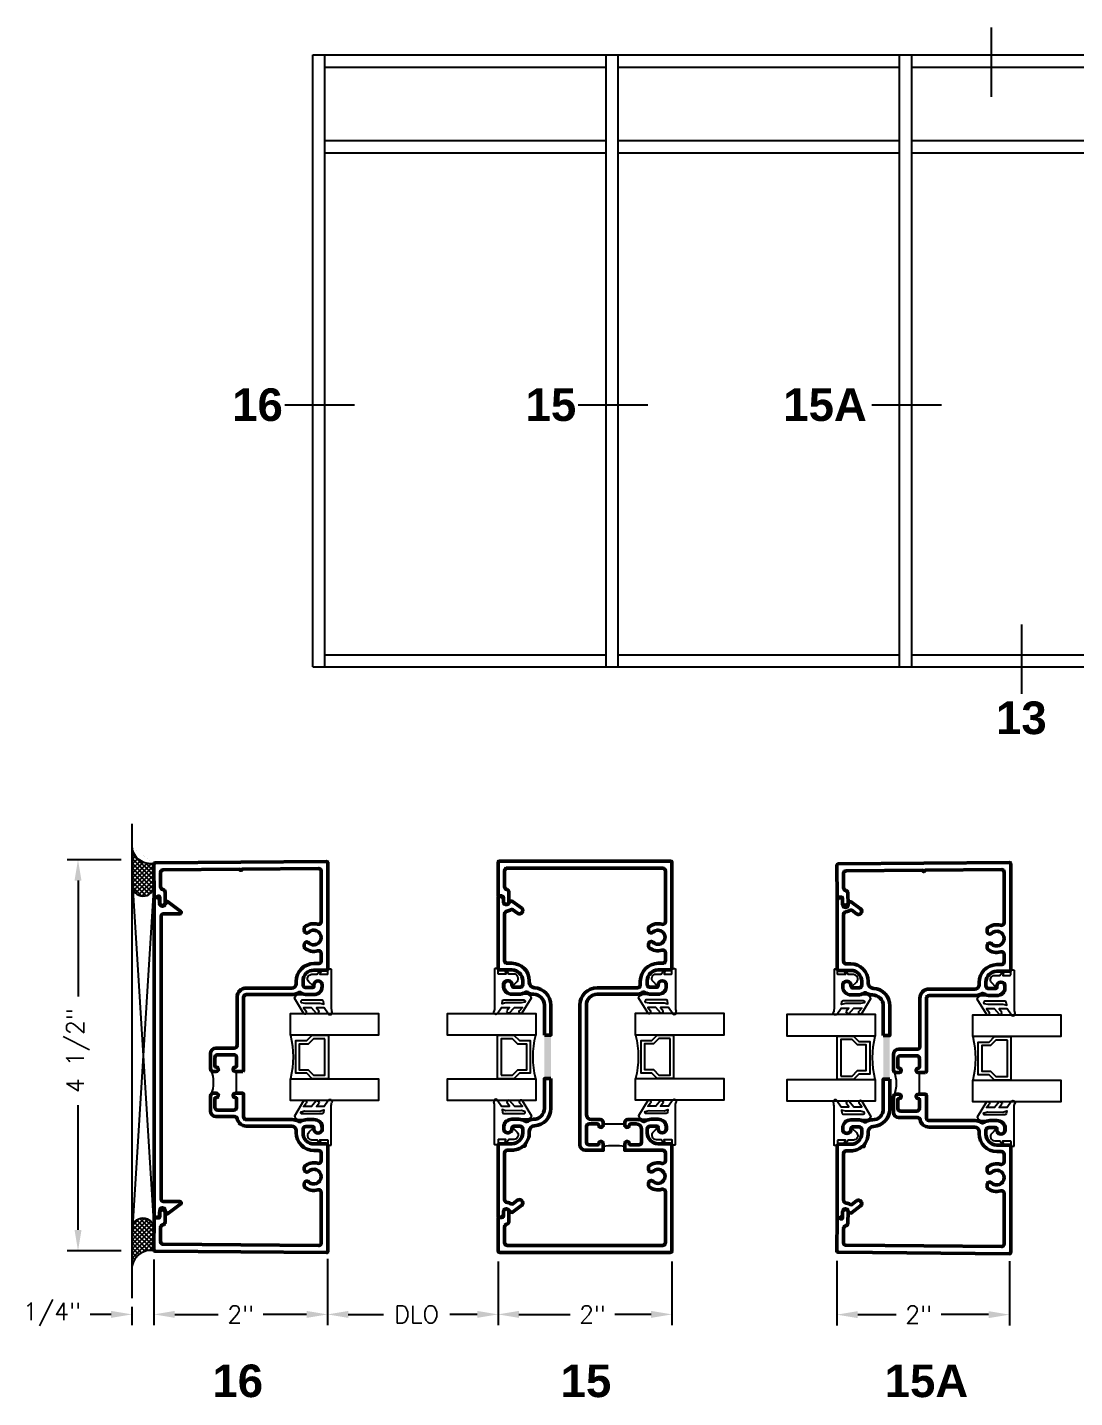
# Model space of a CAD drawing. Extents: x 0 to 152, y -15 to 75.
# Drawn here: x 19.953 to 22.965, y 7.163 to 11.104 of the extents above; entities that cross this region are included whole.
import ezdxf
from ezdxf.enums import TextEntityAlignment as Align

# ---------------------------------------------------------------- set-up
doc = ezdxf.new("R2010")
doc.units = 0
doc.header["$MEASUREMENT"] = 0
doc.header["$PDMODE"] = 3
doc.layers.get('DEFPOINTS').update_dxf_attribs({"linetype": 'CONTINUOUS'})
for name, color, linetype in [('R-ANNO-DIMS', 3, 'CONTINUOUS'), ('R-ANNO-TEXT', 6, 'CONTINUOUS'), ('R-Det1', 4, 'CONTINUOUS'), ('R-Det2', 2, 'CONTINUOUS'), ('R-DET3', 5, 'CONTINUOUS'), ('R-OTLN', 1, 'CONTINUOUS'), ('R-PAT1', 5, 'CONTINUOUS')]:
    doc.layers.add(name, color=color, linetype=linetype)
doc.styles.get("Standard").update_dxf_attribs({"font": 'simplex'})
doc.styles.add('style1', font='arialbd.ttf')
doc.dimstyles.new('1-4size', dxfattribs={"dimtxt": 0.05, "dimasz": 0.06, "dimexe": 0.03125, "dimexo": 0.03125, "dimgap": 0.03125, "dimtad": 0, "dimdec": 5, "dimlfac": 4, "dimzin": 4, "dimdsep": 46, "dimlunit": 5, "dimtxsty": 'Standard', "dimcen": 0, "dimclrd": 256, "dimclre": 256, "dimclrt": 256, "dimadec": 0, "dimazin": 1, "dimtfac": 1, "dimtdec": 5, "dimtofl": 0, "dimtmove": 0, "dimatfit": 3, "dimfxl": 1, "dimfrac": 2, "dimtolj": 1, "dimtzin": 4, "dimarcsym": 0})

# ---------------------------------------------------------------- blocks, each defined once
blk = doc.blocks.new('*D91')
at = {"layer": 'DEFPOINTS', "color": 0}
for p in [(20.816, 7.5936), (21.3067, 7.5857), (21.3067, 7.4026)]:
    blk.add_point(p, dxfattribs=at)
at = {"layer": 'R-ANNO-DIMS', "lineweight": -2}
for p, q in [((20.816, 7.5623), (20.816, 7.3713)), ((21.3067, 7.5545), (21.3067, 7.3713)), ((20.876, 7.4026), (20.9768, 7.4026)), ((21.2467, 7.4026), (21.1679, 7.4026))]:
    blk.add_line(p, q, dxfattribs=at)
at = {"layer": 'R-ANNO-DIMS'}
for points in [[(20.876, 7.4126), (20.876, 7.3926), (20.816, 7.4026)], [(21.2467, 7.4126), (21.2467, 7.3926), (21.3067, 7.4026)]]:
    blk.add_solid(points, dxfattribs=at)
at = {"layer": 'R-ANNO-DIMS', "insert": (21.0724, 7.4026), "char_height": 0.05, "attachment_point": 5}
blk.add_mtext('\\A1;DLO', dxfattribs=at)
blk = doc.blocks.new('*D92')
at = {"layer": 'DEFPOINTS', "color": 0}
for p in [(22.2808, 7.5876), (22.777, 7.5869), (22.2808, 7.4019)]:
    blk.add_point(p, dxfattribs=at)
at = {"layer": 'R-ANNO-DIMS', "lineweight": -2}
for p, q in [((22.2808, 7.5564), (22.2808, 7.3706)), ((22.777, 7.5556), (22.777, 7.3706)), ((22.3408, 7.4019), (22.4513, 7.4019)), ((22.717, 7.4019), (22.5805, 7.4019))]:
    blk.add_line(p, q, dxfattribs=at)
at = {"layer": 'R-ANNO-DIMS'}
for points in [[(22.3408, 7.4119), (22.3408, 7.3919), (22.2808, 7.4019)], [(22.717, 7.4119), (22.717, 7.3919), (22.777, 7.4019)]]:
    blk.add_solid(points, dxfattribs=at)
at = {"layer": 'R-ANNO-DIMS', "insert": (22.5159, 7.4019), "char_height": 0.05, "attachment_point": 5}
blk.add_mtext('\\A1;2"', dxfattribs=at)
blk = doc.blocks.new('*D93')
at = {"layer": 'DEFPOINTS', "color": 0}
for p in [(21.3067, 7.5857), (21.8067, 7.5857), (21.8067, 7.4026)]:
    blk.add_point(p, dxfattribs=at)
at = {"layer": 'R-ANNO-DIMS', "lineweight": -2}
for p, q in [((21.3067, 7.5545), (21.3067, 7.3713)), ((21.8067, 7.5545), (21.8067, 7.3713)), ((21.3667, 7.4026), (21.5136, 7.4026)), ((21.7467, 7.4026), (21.6428, 7.4026))]:
    blk.add_line(p, q, dxfattribs=at)
at = {"layer": 'R-ANNO-DIMS'}
for points in [[(21.3667, 7.4126), (21.3667, 7.3926), (21.3067, 7.4026)], [(21.7467, 7.4126), (21.7467, 7.3926), (21.8067, 7.4026)]]:
    blk.add_solid(points, dxfattribs=at)
at = {"layer": 'R-ANNO-DIMS', "insert": (21.5782, 7.4026), "char_height": 0.05, "attachment_point": 5}
blk.add_mtext('\\A1;2"', dxfattribs=at)
blk = doc.blocks.new('*D108')
at = {"layer": 'DEFPOINTS', "color": 0}
for p in [(20.317, 7.592), (20.2537, 7.4559), (20.317, 7.4026)]:
    blk.add_point(p, dxfattribs=at)
at = {"layer": 'R-ANNO-DIMS', "lineweight": -2}
for p, q in [((20.317, 7.5607), (20.317, 7.3713)), ((20.2537, 7.4246), (20.2537, 7.3713)), ((20.1937, 7.4026), (20.1337, 7.4026)), ((20.377, 7.4026), (20.437, 7.4026))]:
    blk.add_line(p, q, dxfattribs=at)
at = {"layer": 'R-ANNO-DIMS'}
for points in [[(20.1937, 7.4126), (20.1937, 7.3926), (20.2537, 7.4026)], [(20.377, 7.4126), (20.377, 7.3926), (20.317, 7.4026)]]:
    blk.add_solid(points, dxfattribs=at)
at = {"layer": 'R-ANNO-DIMS', "insert": (20.0239, 7.4026), "char_height": 0.05, "attachment_point": 5}
blk.add_mtext('\\A1;1/4"', dxfattribs=at)
blk = doc.blocks.new('*D94')
at = {"layer": 'DEFPOINTS', "color": 0}
for p in [(20.0987, 8.7102), (20.2537, 8.7102), (20.2537, 7.5857)]:
    blk.add_point(p, dxfattribs=at)
at = {"layer": 'R-ANNO-DIMS', "lineweight": -2}
for p, q in [((20.2224, 8.7102), (20.0674, 8.7102)), ((20.0987, 8.6502), (20.0987, 8.3172)), ((20.0987, 7.6457), (20.0987, 8.0047)), ((20.2224, 7.5857), (20.0674, 7.5857))]:
    blk.add_line(p, q, dxfattribs=at)
at = {"layer": 'R-ANNO-DIMS'}
for points in [[(20.0887, 8.6502), (20.1087, 8.6502), (20.0987, 8.7102)], [(20.0887, 7.6457), (20.1087, 7.6457), (20.0987, 7.5857)]]:
    blk.add_solid(points, dxfattribs=at)
at = {"layer": 'R-ANNO-DIMS', "insert": (20.0987, 8.161), "char_height": 0.05, "attachment_point": 5, "rotation": 90}
blk.add_mtext('\\A1;4 1/2"', dxfattribs=at)
blk = doc.blocks.new('*D95')
at = {"layer": 'DEFPOINTS', "color": 0}
for p in [(20.317, 7.592), (20.816, 7.5931), (20.816, 7.4026)]:
    blk.add_point(p, dxfattribs=at)
at = {"layer": 'R-ANNO-DIMS', "lineweight": -2}
for p, q in [((20.317, 7.5607), (20.317, 7.3713)), ((20.816, 7.5618), (20.816, 7.3713)), ((20.377, 7.4026), (20.5019, 7.4026)), ((20.756, 7.4026), (20.6311, 7.4026))]:
    blk.add_line(p, q, dxfattribs=at)
at = {"layer": 'R-ANNO-DIMS'}
for points in [[(20.377, 7.4126), (20.377, 7.3926), (20.317, 7.4026)], [(20.756, 7.4126), (20.756, 7.3926), (20.816, 7.4026)]]:
    blk.add_solid(points, dxfattribs=at)
at = {"layer": 'R-ANNO-DIMS', "insert": (20.5665, 7.4026), "char_height": 0.05, "attachment_point": 5}
blk.add_mtext('\\A1;2"', dxfattribs=at)
blk = doc.blocks.new('Door elevation')
at = {"layer": 'R-ANNO-TEXT'}
blk.add_line((100.6503, 11.2434), (100.6503, 11.0437), dxfattribs=at)
at = {"layer": 'R-OTLN'}
for p, q in [((98.3401, 11.4192), (101.8557, 11.4192)), ((98.3401, 9.6592), (98.3401, 11.4192)), ((98.3753, 9.6592), (98.3753, 11.4192)), ((99.1839, 9.6592), (99.1839, 11.4192)), ((99.219, 9.6592), (99.219, 11.4192)), ((100.0276, 9.6592), (100.0276, 11.4192)), ((100.0628, 9.6592), (100.0628, 11.4192)), ((100.9065, 9.6592), (100.9065, 11.4192)), ((100.9417, 9.6592), (100.9417, 11.4192)), ((101.7854, 9.6592), (101.7854, 11.4192)), ((101.8557, 9.6592), (101.8557, 11.4192)), ((98.3753, 11.384), (99.1839, 11.384)), ((99.219, 11.384), (100.0276, 11.384)), ((100.0628, 11.384), (100.9065, 11.384)), ((100.9417, 11.384), (101.7854, 11.384)), ((98.3753, 11.1731), (99.1839, 11.1731)), ((99.219, 11.1731), (100.0276, 11.1731)), ((100.0628, 11.1731), (100.9065, 11.1731)), ((100.9417, 11.1731), (101.7854, 11.1731)), ((98.3753, 11.1379), (99.1839, 11.1379)), ((99.219, 11.1379), (100.0276, 11.1379)), ((100.0628, 11.1379), (100.9065, 11.1379)), ((100.9417, 11.1379), (101.7854, 11.1379)), ((98.3753, 9.6943), (99.1839, 9.6943)), ((99.219, 9.6943), (100.0276, 9.6943)), ((100.0628, 9.6943), (100.9065, 9.6943)), ((100.9417, 9.6943), (101.7854, 9.6943)), ((98.3401, 9.6592), (100.9417, 9.6592)), ((100.9065, 9.6592), (101.8557, 9.6592))]:
    blk.add_line(p, q, dxfattribs=at)
blk = doc.blocks.new('P2728 compress')
at = {"layer": 'R-Det2'}
blk.add_lwpolyline([(176.266, 42.927), (176.372, 42.753, -0.301952), (176.324, 42.713), (176.124, 42.713, 0.414214), (176.044, 42.633), (176.044, 42.594, 0.388879), (176.081, 42.554), (176.097, 42.553, 0.440011), (176.14, 42.593), (176.14, 42.607, -0.668179), (176.157, 42.614), (176.206, 42.566, -0.668179), (176.17, 42.48), (176.111, 42.48), (176.083, 42.441, -0.836323), (176.069, 42.447), (176.078, 42.48), (175.994, 42.48, 0.414214), (175.988, 42.474), (175.988, 42.424, -0.414214), (175.982, 42.418), (175.954, 42.418, -0.414214), (175.948, 42.424), (175.948, 42.862, 0.083245), (175.94, 42.911), (175.94, 42.911)], format="xyb", dxfattribs=at)
for points in [[(175.978, 42.937), (176.028, 42.864), (176.119, 42.864), (176.088, 42.905)], [(176.117, 42.931), (176.175, 42.864), (176.267, 42.864), (176.235, 42.902)]]:
    blk.add_lwpolyline(points, dxfattribs=at)
at = {"layer": 'R-Det2', "lineweight": 25}
blk.add_lwpolyline([(176.039, 42.79, 0.372312), (176.054, 42.778), (176.284, 42.778, 0.668179), (176.295, 42.803), (176.252, 42.812), (176.078, 42.811), (176.034, 42.824)], format="xyb", close=True, dxfattribs=at)
at = {"layer": 'R-Det2', "ltscale": 0.1}
for centre, radius, start, end in [((175.962, 42.92), 0.0237, 22.2345, 202.2345), ((176.117, 42.901), 0.0297, 90, 171.5397), ((176.251, 42.914), 0.0199, 40.2978, 220.2978)]:
    blk.add_arc(centre, radius, start, end, dxfattribs=at)

msp = doc.modelspace()

# ---------------------------------------------------------------- hatches: boundary and pattern name
at = {"layer": 'R-PAT1'}
h = msp.add_hatch(dxfattribs=at)
h.set_pattern_fill('ANSI37', color=256, scale=0.075, angle=-90, style=0)
h.set_pattern_definition([(315, (19.467106, 9.102877), (0.00662913, 0.00662913), []), (45, (19.467106, 9.102877), (-0.00662913, 0.00662913), [])])
edge = h.paths.add_edge_path()
edge.add_line((20.2545321, 8.7439975), (20.2545321, 8.6368367))
edge.add_arc((20.285976, 8.6368367), 0.0314439, 180.0000074, 357.4627237)
edge.add_line((20.3173891, 8.6354447), (20.3169979, 8.6994923))
edge.add_arc((20.3074041, 8.7521167), 0.0534918, 188.7303523, 280.3319009, ccw=False)
for points in [[(21.439719, 8.2059578), (21.458469, 8.2059578), (21.458469, 8.0809578), (21.439719, 8.0809578)], [(22.4143958, 8.2042645), (22.4331458, 8.2042645), (22.4331458, 8.0792645), (22.4143958, 8.0792645)]]:
    msp.add_hatch(color=256, dxfattribs=at).paths.add_polyline_path(points)
h = msp.add_hatch(dxfattribs=at)
h.set_pattern_fill('ANSI37', color=256, scale=0.075, angle=-90, style=0)
h.set_pattern_definition([(315, (19.467106, 9.110377), (0.006629126, 0.006629126), []), (45, (19.467106, 9.110377), (-0.006629126, 0.006629126), [])])
edge = h.paths.add_edge_path()
edge.add_line((20.2545321, 7.541237), (20.2545321, 7.6483979))
edge.add_arc((20.285976, 7.6483979), 0.0314439, 2.5372763, 179.9999926, ccw=False)
edge.add_line((20.3173891, 7.6497899), (20.3169979, 7.5857423))
edge.add_arc((20.3074041, 7.5331178), 0.0534918, 79.6680991, 171.2696477)

# ---------------------------------------------------------------- linework, layer by layer
at = {"layer": 'R-ANNO-TEXT'}
for p, q in [((22.7242649, 11.1037278), (22.7242649, 10.9039821)), ((20.8933333, 10.0178269), (20.6935877, 10.0178269)), ((21.7370833, 10.0178269), (21.5373377, 10.0178269)), ((22.5816203, 10.0178269), (22.3818747, 10.0178269)), ((22.8115184, 9.3868699), (22.8115184, 9.1871243))]:
    msp.add_line(p, q, dxfattribs=at)
at = {"layer": 'R-Det1', "color": 5}
msp.add_line((20.2545321, 7.4490722), (20.2545321, 8.8130722), dxfattribs=at)
at = {"layer": 'R-Det1', "lineweight": 50}
for points in [[(20.337595, 8.1408621), (20.337595, 7.7346121, 0.414213562), (20.345345, 7.7268621), (20.391845, 7.7268621, -0.722145632), (20.394084, 7.7201038), (20.3558054, 7.6916121), (20.3463251, 7.7010923, 0.668184624), (20.333095, 7.6956123), (20.333095, 7.6876121, -0.414216407), (20.325345, 7.6798621), (20.317595, 7.6798621), (20.317595, 8.1408621), (20.317595, 8.6018621), (20.325345, 8.6018621, -0.414216407), (20.333095, 8.5941121), (20.333095, 8.5861119, 0.668184624), (20.3463251, 8.5806319), (20.3558054, 8.5901121), (20.394084, 8.5616204, -0.722145632), (20.391845, 8.5548621), (20.345345, 8.5548621, 0.414213562), (20.337595, 8.5471121)], [(21.439719, 8.2059578), (21.439719, 8.2919579, 0.413515847), (21.4085435, 8.3232078, -0.143455795), (21.391794, 8.3281578, 0.292539715), (21.383419, 8.3281578, -0.145286571), (21.366544, 8.3232078), (21.346469, 8.3232078, -0.415053763), (21.323219, 8.3464578), (21.323219, 8.3505828, -1.012901092), (21.346469, 8.3502828), (21.346469, 8.3482078, 0.414213562), (21.351469, 8.3432078), (21.369969, 8.3432078, 0.416132723), (21.377719, 8.3509578), (21.377719, 8.3622078, 0.414213562), (21.346469, 8.3934578), (21.311719, 8.3934578, -0.414213562), (21.306719, 8.3984578), (21.306719, 8.6019578, -0.414213562), (21.309219, 8.6044578), (21.314469, 8.6044578, -0.412903226), (21.322219, 8.5967078), (21.322219, 8.5887078, 0.669038966), (21.335444, 8.5832078), (21.3418631, 8.5896438, -0.372650912), (21.3483898, 8.590123), (21.374594, 8.5706078, -0.238328156), (21.377719, 8.5644078), (21.377719, 8.5635828, -0.615742841), (21.362744, 8.5560578), (21.348819, 8.5664328, 0.3082191), (21.344519, 8.5665578, -0.121337447), (21.332469, 8.5623078, 0.384292738), (21.325469, 8.5546078), (21.325469, 8.4197078, 0.416670611), (21.332969, 8.4122078), (21.346469, 8.4122078, -0.414213562), (21.396469, 8.3622078), (21.396469, 8.3573642, 0.398640607), (21.4111408, 8.3418863, -0.398640607), (21.458469, 8.2919578), (21.458469, 8.2059578)], [(22.4143958, 8.2042645), (22.4143958, 8.2902646, 0.413515847), (22.3832202, 8.3215145, -0.143455795), (22.3664708, 8.3264645, 0.292539715), (22.3580958, 8.3264645, -0.145286571), (22.3412208, 8.3215145), (22.3211458, 8.3215145, -0.415053763), (22.2978958, 8.3447645), (22.2978958, 8.3488895, -1.012901092), (22.3211458, 8.3485895), (22.3211458, 8.3465145, 0.414213562), (22.3261458, 8.3415145), (22.3446458, 8.3415145, 0.416132723), (22.3523958, 8.3492645), (22.3523958, 8.3605145, 0.414213562), (22.3211458, 8.3917645), (22.2863958, 8.3917645, -0.414213562), (22.2813958, 8.3967645), (22.2813958, 8.6002645, -0.414213562), (22.2838958, 8.6027645), (22.2891458, 8.6027645, -0.412903226), (22.2968958, 8.5950145), (22.2968958, 8.5870145, 0.669038966), (22.3101208, 8.5815145), (22.3165398, 8.5879505, -0.372650912), (22.3230665, 8.5884297), (22.3492708, 8.5689145, -0.238328156), (22.3523958, 8.5627145), (22.3523958, 8.5618895, -0.615742841), (22.3374208, 8.5543645), (22.3234958, 8.5647395, 0.3082191), (22.3191958, 8.5648645, -0.121337447), (22.3071458, 8.5606145, 0.384292738), (22.3001458, 8.5529145), (22.3001458, 8.4180145, 0.416670611), (22.3076458, 8.4105145), (22.3211458, 8.4105145, -0.414213562), (22.3711458, 8.3605145), (22.3711458, 8.3556709, 0.398640607), (22.3858175, 8.3401931, -0.398640607), (22.4331458, 8.2902645), (22.4331458, 8.2042645)], [(21.458469, 8.0809578), (21.458469, 7.9949578, -0.398640607), (21.4111408, 7.9450292, 0.398640607), (21.396469, 7.9295514), (21.396469, 7.9247078, -0.178683048), (21.384476, 7.8922198), (21.384476, 7.8867008), (21.378957, 7.8867008, -0.178683048), (21.346469, 7.8747078), (21.332969, 7.8747078, 0.413333333), (21.325469, 7.8672078), (21.325469, 7.7322828, 0.384292738), (21.332469, 7.7245828, -0.125027091), (21.344519, 7.7203328, 0.3082191), (21.348819, 7.7204578), (21.362744, 7.7308328, -0.615742841), (21.377719, 7.7233078), (21.377719, 7.7225078, -0.239176885), (21.374594, 7.7162828), (21.3483846, 7.6967858, -0.372121531), (21.3418648, 7.697262), (21.335444, 7.7036828, 0.667873573), (21.322219, 7.6982078), (21.322219, 7.6902078, -0.416132723), (21.314469, 7.6824578), (21.309219, 7.6824578, -0.414213562), (21.306719, 7.6849578), (21.306719, 7.8884578, -0.414213562), (21.311719, 7.8934578), (21.346469, 7.8934578, 0.414213562), (21.377719, 7.9247078), (21.377719, 7.9359578, 0.412903226), (21.369969, 7.9437078), (21.351469, 7.9437078, 0.414213562), (21.346469, 7.9387078), (21.346469, 7.9366078, -1.011839456), (21.323219, 7.9363328), (21.323219, 7.9404578, -0.413978903), (21.346469, 7.9637078), (21.366544, 7.9637078, -0.143865672), (21.383419, 7.9587328, 0.292539715), (21.391794, 7.9587328, -0.142565659), (21.4086079, 7.9637076, 0.412912468), (21.439719, 7.9949573), (21.439719, 8.0809578)], [(22.4331458, 8.0792645), (22.4331458, 7.9932645, -0.398640607), (22.3858175, 7.9433359, 0.398640607), (22.3711458, 7.9278581), (22.3711458, 7.9230145, -0.178683048), (22.3591528, 7.8905265), (22.3591528, 7.8850075), (22.3536337, 7.8850075, -0.178683048), (22.3211458, 7.8730145), (22.3076458, 7.8730145, 0.413333333), (22.3001458, 7.8655145), (22.3001458, 7.7305895, 0.384292738), (22.3071458, 7.7228895, -0.125027091), (22.3191958, 7.7186395, 0.3082191), (22.3234958, 7.7187645), (22.3374208, 7.7291395, -0.615742841), (22.3523958, 7.7216145), (22.3523958, 7.7208145, -0.239176885), (22.3492708, 7.7145895), (22.3230614, 7.6950925, -0.372121531), (22.3165415, 7.6955687), (22.3101208, 7.7019895, 0.667873573), (22.2968958, 7.6965145), (22.2968958, 7.6885145, -0.416132723), (22.2891458, 7.6807645), (22.2838958, 7.6807645, -0.414213562), (22.2813958, 7.6832645), (22.2813958, 7.8867645, -0.414213562), (22.2863958, 7.8917645), (22.3211458, 7.8917645, 0.414213562), (22.3523958, 7.9230145), (22.3523958, 7.9342645, 0.412903226), (22.3446458, 7.9420145), (22.3261458, 7.9420145, 0.414213562), (22.3211458, 7.9370145), (22.3211458, 7.9349145, -1.011839456), (22.2978958, 7.9346395), (22.2978958, 7.9387645, -0.413978903), (22.3211458, 7.9620145), (22.3412208, 7.9620145, -0.143865672), (22.3580958, 7.9570395, 0.292539715), (22.3664708, 7.9570395, -0.142565659), (22.3832846, 7.9620143, 0.412912468), (22.4143958, 7.993264), (22.4143958, 8.0792645)]]:
    msp.add_lwpolyline(points, format="xyb", close=True, dxfattribs=at)
at = {"layer": 'R-Det2'}
for points in [[(20.7093819, 8.2054504), (20.7093819, 8.2679504), (20.9629029, 8.2679504), (20.9629029, 8.2054504), (20.8188819, 8.2054504), (20.8188819, 8.0804504), (20.9629029, 8.0804504), (20.9629029, 8.0179504), (20.7093819, 8.0179504), (20.7093819, 8.0804504), (20.8188819, 8.0804504), (20.7718819, 8.0804504), (20.7563819, 8.0959504), (20.7251319, 8.0959504), (20.7251319, 8.1899504), (20.7563819, 8.1899504), (20.7718819, 8.2054504), (20.8188819, 8.2054504), (20.7093819, 8.2054504, -0.123310184), (20.7093819, 8.0804504, 0.875557935)], [(21.4149485, 8.0804504), (21.4149485, 8.0179504), (21.1614276, 8.0179504), (21.1614276, 8.0804504), (21.3054485, 8.0804504), (21.3054485, 8.2054504), (21.1614276, 8.2054504), (21.1614276, 8.2679504), (21.4149485, 8.2679504), (21.4149485, 8.2054504), (21.3054485, 8.2054504), (21.3524485, 8.2054504), (21.3679485, 8.1899504), (21.3991985, 8.1899504), (21.3991985, 8.0959504), (21.3679485, 8.0959504), (21.3524485, 8.0804504), (21.3054485, 8.0804504), (21.4149485, 8.0804504, -0.123310184), (21.4149485, 8.2054504, 0.875557935)], [(21.7020198, 8.2059358), (21.7020199, 8.2684358), (21.9555408, 8.2684358), (21.9555408, 8.2059358), (21.8115199, 8.2059358), (21.8115199, 8.0809358), (21.9555408, 8.0809358), (21.9555408, 8.0184358), (21.7020199, 8.0184358), (21.7020199, 8.0809358), (21.8115199, 8.0809358), (21.7645199, 8.0809358), (21.7490199, 8.0964358), (21.7177699, 8.0964358), (21.7177699, 8.1904358), (21.7490199, 8.1904358), (21.7645199, 8.2059358), (21.8115199, 8.2059358), (21.7020199, 8.2059358, -0.123310184), (21.7020199, 8.0809358, 0.875557935)], [(22.3913734, 8.0780475), (22.3913734, 8.0155475), (22.1378525, 8.0155475), (22.1378525, 8.0780475), (22.2818734, 8.0780475), (22.2818734, 8.2030475), (22.1378525, 8.2030475), (22.1378525, 8.2655475), (22.3913734, 8.2655475), (22.3913734, 8.2030475), (22.2818734, 8.2030475), (22.3288734, 8.2030475), (22.3443734, 8.1875475), (22.3756234, 8.1875475), (22.3756234, 8.0935475), (22.3443734, 8.0935475), (22.3288734, 8.0780475), (22.2818734, 8.0780475), (22.3913734, 8.0780475, -0.123310184), (22.3913734, 8.2030475, 0.875557935)], [(22.6718844, 8.2013124), (22.6718844, 8.2638124), (22.9254054, 8.2638124), (22.9254054, 8.2013124), (22.7813844, 8.2013124), (22.7813844, 8.0763124), (22.9254054, 8.0763124), (22.9254054, 8.0138124), (22.6718844, 8.0138124), (22.6718844, 8.0763124), (22.7813844, 8.0763124), (22.7343844, 8.0763124), (22.7188844, 8.0918124), (22.6876344, 8.0918124), (22.6876344, 8.1858124), (22.7188844, 8.1858124), (22.7343844, 8.2013124), (22.7813844, 8.2013124), (22.6718844, 8.2013124, -0.123310184), (22.6718844, 8.0763124, 0.875557935)]]:
    msp.add_lwpolyline(points, format="xyb", dxfattribs=at)
for points in [[(20.8088819, 8.1954504), (20.7760241, 8.1954504), (20.7605241, 8.1799504), (20.7351319, 8.1799504), (20.7351319, 8.1059504), (20.7605241, 8.1059504), (20.7760241, 8.0904504), (20.8088819, 8.0904504), (20.8088819, 8.1954504)], [(21.3154485, 8.0904504), (21.3483063, 8.0904504), (21.3638063, 8.1059504), (21.3891985, 8.1059504), (21.3891985, 8.1799504), (21.3638063, 8.1799504), (21.3483063, 8.1954504), (21.3154485, 8.1954504), (21.3154485, 8.0904504)], [(21.8015199, 8.1959358), (21.768662, 8.1959358), (21.753162, 8.1804358), (21.7277699, 8.1804358), (21.7277699, 8.1064358), (21.753162, 8.1064358), (21.768662, 8.0909358), (21.8015199, 8.0909358), (21.8015199, 8.1959358)], [(22.2918734, 8.0880475), (22.3247313, 8.0880475), (22.3402313, 8.1035475), (22.3656234, 8.1035475), (22.3656234, 8.1775475), (22.3402313, 8.1775475), (22.3247313, 8.1930475), (22.2918734, 8.1930475), (22.2918734, 8.0880475)], [(22.7713844, 8.1913124), (22.7385266, 8.1913124), (22.7230266, 8.1758124), (22.6976344, 8.1758124), (22.6976344, 8.1018124), (22.7230266, 8.1018124), (22.7385266, 8.0863124), (22.7713844, 8.0863124), (22.7713844, 8.1913124)]]:
    msp.add_lwpolyline(points, dxfattribs=at)
at = {"layer": 'R-DET3'}
for p, q in [((20.2553447, 8.6391121), (20.3178447, 7.6391121)), ((20.2553447, 7.6391121), (20.3178447, 8.6391121))]:
    msp.add_line(p, q, dxfattribs=at)
at = {"layer": 'R-OTLN', "lineweight": 50}
for points in [[(20.5722065, 8.1011263), (20.5747065, 8.1036263), (20.5747065, 8.3146544, -0.414213562), (20.5824565, 8.3224044), (20.7147065, 8.3224044, 0.145063949), (20.7317337, 8.3274507, -0.296364458), (20.7401792, 8.3274507, 0.145063949), (20.7572065, 8.3224044), (20.7772065, 8.3224044, 0.415572469), (20.8004565, 8.3457625), (20.8004565, 8.3497796, 1), (20.7772065, 8.3497796), (20.7772065, 8.3461544, -0.414213562), (20.7734565, 8.3424044), (20.7537065, 8.3424044, -0.414213562), (20.7459565, 8.3501544), (20.7459565, 8.3614044, -0.414213562), (20.7772065, 8.3926544), (20.8132065, 8.3926544, 0.414213562), (20.8169565, 8.3964044), (20.8169565, 8.7013814, 0.416003879), (20.8131836, 8.7051313), (20.3207156, 8.7009066, 0.414205806), (20.3169979, 8.6971338), (20.3178042, 8.6028513, 0.577350003), (20.3208189, 8.601145), (20.3279085, 8.6053194, -0.577350003), (20.333561, 8.60212), (20.3337179, 8.5837726, 1.000029034), (20.3492174, 8.5839057), (20.3489322, 8.617248, 0.358249069), (20.3426174, 8.6247977, -0.358249069), (20.3363026, 8.6323475), (20.3359525, 8.6732865, -0.414205806), (20.3436357, 8.6811025), (20.5632946, 8.6829869), (20.567045, 8.6792365), (20.5708713, 8.6830519), (20.79039, 8.6849351, -0.416728412), (20.7982065, 8.6771854), (20.7982065, 8.5320013, -0.502843599), (20.7882189, 8.5245813, 0.255648429), (20.750767, 8.5166891, 0.219037625), (20.7494565, 8.513841), (20.7494565, 8.5062573, 0.670540707), (20.7616717, 8.5012442, -2.436667768), (20.7616717, 8.4715645, 0.670540707), (20.7494565, 8.4665515), (20.7494565, 8.4589678, 0.219037625), (20.750767, 8.4561197, 0.255648429), (20.7882189, 8.4482275, -0.502843599), (20.7982065, 8.4408075), (20.7982065, 8.4191544, -0.414213562), (20.7904565, 8.4114044), (20.7772065, 8.4114044, 0.414213562), (20.7259565, 8.3601544), (20.7259565, 8.3536544, -0.414213562), (20.7134565, 8.3411544), (20.5824565, 8.3411544, 0.414213562), (20.5559565, 8.3146544), (20.5559565, 8.1759388, -0.414213562), (20.548144, 8.1681263), (20.4952065, 8.1681263, 0.414213562), (20.4797065, 8.1526263), (20.4797065, 8.1088763, 0.414213562), (20.4874565, 8.1011263), (20.4959565, 8.1011263, 0.414213562), (20.5022065, 8.1073763, 0.414213562), (20.4959565, 8.1136263, -0.414213562), (20.4922065, 8.1173763), (20.4922065, 8.1416263, -0.414213562), (20.4999565, 8.1493763), (20.5469565, 8.1493763, -0.414213562), (20.5547065, 8.1416263), (20.5547065, 8.1173763, -0.414213562), (20.5509565, 8.1136263, 0.414213562), (20.5447065, 8.1073763, 0.414213562), (20.5509565, 8.1011263), (20.5547065, 8.1011263)], [(21.3224619, 8.5887478, 1.000029034), (21.3379619, 8.5887461), (21.3379659, 8.6170896, 0.358249069), (21.3317169, 8.624694, -0.358249069), (21.325468, 8.6322983), (21.3254744, 8.6782379, -0.41421603), (21.3332256, 8.6859868), (21.7801526, 8.6857615, -0.416728412), (21.787969, 8.6780118), (21.787969, 8.531913, -0.504614175), (21.7779396, 8.5245058, 0.262881244), (21.740469, 8.5162997, 0.213421765), (21.739219, 8.5135046), (21.739219, 8.5073244, 0.662771717), (21.7523664, 8.5017628, -2.363944859), (21.7523664, 8.4726989, 0.662771717), (21.739219, 8.4671373), (21.739219, 8.460957, 0.213421765), (21.740469, 8.4581619, 0.262881244), (21.7779396, 8.4499558, -0.504614175), (21.787969, 8.4425486), (21.787969, 8.4199808, -0.414213562), (21.780219, 8.4122308), (21.766969, 8.4122308, 0.414213562), (21.715719, 8.3609808), (21.715719, 8.3497308, -0.414213562), (21.707969, 8.3419808), (21.5917814, 8.3419808, 0.414213562), (21.5417814, 8.2919808), (21.5417814, 7.9472308), (21.5417814, 7.8902308, 0.414213562), (21.5572814, 7.8747308), (21.5857814, 7.8747308), (21.6089402, 7.8747308, -0.063254224), (21.6087814, 7.8759808), (21.6087814, 7.8939808, 0.414213562), (21.6025314, 7.9002308, 0.414213562), (21.5962814, 7.8939808, -0.414213562), (21.5925314, 7.8902308), (21.5682814, 7.8902308, -0.414213562), (21.5605314, 7.8979808), (21.5605314, 7.9424808, -0.414213562), (21.5682814, 7.9502308), (21.5925314, 7.9502308, -0.414213562), (21.5962814, 7.9464808, 0.414213562), (21.6025314, 7.9402308, 0.414213562), (21.6087814, 7.9464808), (21.6087814, 7.9549808, 0.414213562), (21.6010314, 7.9627308), (21.5760314, 7.9627308, -0.414213562), (21.5605314, 7.9782308), (21.5605314, 8.2919808, -0.414213562), (21.5917814, 8.3232308), (21.704469, 8.3232308, 0.145063949), (21.7214963, 8.3282771, -0.296364458), (21.7299418, 8.3282771, 0.145063949), (21.746969, 8.3232308), (21.7669691, 8.3232308, 0.415572152), (21.790219, 8.3465889), (21.790219, 8.3506061, 1), (21.766969, 8.3506061), (21.766969, 8.3469808, -0.414213562), (21.763219, 8.3432308), (21.743469, 8.3432308, -0.414213562), (21.735719, 8.3509808), (21.735719, 8.3622308, -0.414213562), (21.766969, 8.3934808), (21.801719, 8.3934808, 0.414213562), (21.806719, 8.3984808), (21.806719, 8.7022078, 0.416003879), (21.8029461, 8.7059578), (21.3104783, 8.7059901, 0.41421603), (21.3067278, 8.7022407), (21.3067146, 8.6079641, 0.416003882), (21.3087265, 8.6059638), (21.3174643, 8.6059626, -0.414213562), (21.3224636, 8.6009619)], [(22.5360164, 8.0981494), (22.5385164, 8.1006494), (22.5385164, 8.3116775, -0.414213562), (22.5462664, 8.3194275), (22.6785164, 8.3194275, 0.145063949), (22.6955437, 8.3244737, -0.296364458), (22.7039892, 8.3244737, 0.145063949), (22.7210164, 8.3194275), (22.7410164, 8.3194275, 0.415572469), (22.7642664, 8.3427855), (22.7642664, 8.3468027, 1), (22.7410164, 8.3468027), (22.7410164, 8.3431775, -0.414213562), (22.7372664, 8.3394275), (22.7175164, 8.3394275, -0.414213562), (22.7097664, 8.3471775), (22.7097664, 8.3584275, -0.414213562), (22.7410164, 8.3896775), (22.7770164, 8.3896775, 0.414213562), (22.7807664, 8.3934275), (22.7807664, 8.6984045, 0.416003879), (22.7769935, 8.7021544), (22.2845256, 8.6979296, 0.414205806), (22.2808078, 8.6941569), (22.2816141, 8.5998744, 0.577350003), (22.2846288, 8.5981681), (22.2917184, 8.6023425, -0.577350003), (22.297371, 8.5991431), (22.2975279, 8.5807957, 1.000029034), (22.3130273, 8.5809287), (22.3127421, 8.6142711, 0.358249069), (22.3064273, 8.6218208, -0.358249069), (22.3001125, 8.6293706), (22.2997624, 8.6703095, -0.414205806), (22.3074457, 8.6781255), (22.5271046, 8.6800099), (22.5308549, 8.6762596), (22.5346812, 8.6800749), (22.7541999, 8.6819582, -0.416728412), (22.7620164, 8.6742084), (22.7620164, 8.5290244, -0.502843599), (22.7520289, 8.5216044, 0.255648429), (22.714577, 8.5137121, 0.219037625), (22.7132664, 8.5108641), (22.7132664, 8.5032804, 0.670540707), (22.7254816, 8.4982673, -2.436667768), (22.7254816, 8.4685876, 0.670540707), (22.7132664, 8.4635745), (22.7132664, 8.4559909, 0.219037625), (22.714577, 8.4531428, 0.255648429), (22.7520289, 8.4452505, -0.502843599), (22.7620164, 8.4378306), (22.7620164, 8.4161775, -0.414213562), (22.7542664, 8.4084275), (22.7410164, 8.4084275, 0.414213562), (22.6897664, 8.3571775), (22.6897664, 8.3506775, -0.414213562), (22.6772664, 8.3381775), (22.5462664, 8.3381775, 0.414213562), (22.5197664, 8.3116775), (22.5197664, 8.1729619, -0.414213562), (22.5119539, 8.1651494), (22.4590164, 8.1651494, 0.414213562), (22.4435164, 8.1496494), (22.4435164, 8.1058994, 0.414213562), (22.4512664, 8.0981494), (22.4597664, 8.0981494, 0.414213562), (22.4660164, 8.1043994, 0.414213562), (22.4597664, 8.1106494, -0.414213562), (22.4560164, 8.1143994), (22.4560164, 8.1386494, -0.414213562), (22.4637664, 8.1463994), (22.5107664, 8.1463994, -0.414213562), (22.5185164, 8.1386494), (22.5185164, 8.1143994, -0.414213562), (22.5147664, 8.1106494, 0.414213562), (22.5085164, 8.1043994, 0.414213562), (22.5147664, 8.0981494), (22.5185164, 8.0981494)], [(20.5547065, 8.0386263), (20.5509565, 8.0386263, 0.414213562), (20.5447065, 8.0323763, 0.414213562), (20.5509565, 8.0261263, -0.414213562), (20.5547065, 8.0223763), (20.5547065, 7.9981263, -0.414213562), (20.5469565, 7.9903763), (20.4999565, 7.9903763, -0.414213562), (20.4922065, 7.9981263), (20.4922065, 8.0223763, -0.414213562), (20.4959565, 8.0261263, 0.414213562), (20.5022065, 8.0323763, 0.414213562), (20.4959565, 8.0386263), (20.4874565, 8.0386263, 0.414213562), (20.4797065, 8.0308763), (20.4797065, 7.9871263, 0.414213562), (20.4952065, 7.9716263), (20.5488839, 7.9716263, -0.356997407), (20.5564806, 7.96541, 0.356997407), (20.5824565, 7.9441544), (20.7134565, 7.9441544, -0.414213562), (20.7259565, 7.9316544), (20.7259565, 7.9251544, 0.414213562), (20.7772065, 7.8739044), (20.7904565, 7.8739044, -0.414213562), (20.7982065, 7.8661544), (20.7982065, 7.8445013, -0.502843599), (20.7882189, 7.8370813, 0.255648429), (20.750767, 7.8291891, 0.219037625), (20.7494565, 7.826341), (20.7494565, 7.8187573, 0.670540707), (20.7616717, 7.8137442, -2.436667768), (20.7616717, 7.7840645, 0.670540707), (20.7494565, 7.7790515), (20.7494565, 7.7714678, 0.219037625), (20.750767, 7.7686197, 0.255648429), (20.7882189, 7.7607275, -0.502843599), (20.7982065, 7.7533075), (20.7982065, 7.6081234, -0.416728412), (20.79039, 7.6003737), (20.3436357, 7.6042063, -0.414205806), (20.3359525, 7.6120223), (20.3363005, 7.6527113, -0.358249069), (20.3426153, 7.6602611, 0.358249069), (20.3489301, 7.6678108), (20.3492174, 7.7014031, 1.000029034), (20.3337179, 7.7015362), (20.333561, 7.6831888, -0.577350003), (20.3279085, 7.6799894), (20.3208189, 7.6841638, 0.577350003), (20.3178042, 7.6824575), (20.3169979, 7.588175, 0.414205806), (20.3207156, 7.5844022), (20.8131836, 7.5801774, 0.416003879), (20.8169565, 7.5839274), (20.8169565, 7.8889044, 0.414213562), (20.8132065, 7.8926544), (20.7772065, 7.8926544, -0.414213562), (20.7459565, 7.9239044), (20.7459565, 7.9351544, -0.414213562), (20.7537065, 7.9429044), (20.7734565, 7.9429044, -0.414213562), (20.7772065, 7.9391544), (20.7772065, 7.9355291, 1), (20.8004565, 7.9355291), (20.8004565, 7.9395463, 0.415572152), (20.7772065, 7.9629044), (20.7572065, 7.9629044, 0.145063949), (20.7401792, 7.9578581, -0.296364458), (20.7317337, 7.9578581, 0.145063949), (20.7147065, 7.9629044), (20.5824565, 7.9629044, -0.414213562), (20.5747065, 7.9706544), (20.5747065, 8.0361263), (20.5722065, 8.0386263)], [(22.5185164, 8.0356494), (22.5147664, 8.0356494, 0.414213562), (22.5085164, 8.0293994, 0.414213562), (22.5147664, 8.0231494, -0.414213562), (22.5185164, 8.0193994), (22.5185164, 7.9951494, -0.414213562), (22.5107664, 7.9873994), (22.4637664, 7.9873994, -0.414213562), (22.4560164, 7.9951494), (22.4560164, 8.0193994, -0.414213562), (22.4597664, 8.0231494, 0.414213562), (22.4660164, 8.0293994, 0.414213562), (22.4597664, 8.0356494), (22.4512664, 8.0356494, 0.414213562), (22.4435164, 8.0278994), (22.4435164, 7.9841494, 0.414213562), (22.4590164, 7.9686494), (22.5126938, 7.9686494, -0.356997407), (22.5202905, 7.9624331, 0.356997407), (22.5462664, 7.9411775), (22.6772664, 7.9411775, -0.414213562), (22.6897664, 7.9286775), (22.6897664, 7.9221775, 0.414213562), (22.7410164, 7.8709275), (22.7542664, 7.8709275, -0.414213562), (22.7620164, 7.8631775), (22.7620164, 7.8415244, -0.502843599), (22.7520289, 7.8341044, 0.255648429), (22.714577, 7.8262121, 0.219037625), (22.7132664, 7.8233641), (22.7132664, 7.8157804, 0.670540707), (22.7254816, 7.8107673, -2.436667768), (22.7254816, 7.7810876, 0.670540707), (22.7132664, 7.7760745), (22.7132664, 7.7684909, 0.219037625), (22.714577, 7.7656428, 0.255648429), (22.7520289, 7.7577505, -0.502843599), (22.7620164, 7.7503306), (22.7620164, 7.6051465, -0.416728412), (22.7541999, 7.5973968), (22.3074457, 7.6012294, -0.414205806), (22.2997624, 7.6090454), (22.3001104, 7.6497344, -0.358249069), (22.3064252, 7.6572841, 0.358249069), (22.31274, 7.6648339), (22.3130273, 7.6984262, 1.000029034), (22.2975279, 7.6985592), (22.297371, 7.6802118, -0.577350003), (22.2917184, 7.6770125), (22.2846288, 7.6811869, 0.577350003), (22.2816141, 7.6794805), (22.2808078, 7.5851981, 0.414205806), (22.2845256, 7.5814253), (22.7769935, 7.5772005, 0.416003879), (22.7807664, 7.5809505), (22.7807664, 7.8859275, 0.414213562), (22.7770164, 7.8896775), (22.7410164, 7.8896775, -0.414213562), (22.7097664, 7.9209275), (22.7097664, 7.9321775, -0.414213562), (22.7175164, 7.9399275), (22.7372664, 7.9399275, -0.414213562), (22.7410164, 7.9361775), (22.7410164, 7.9325522, 1), (22.7642664, 7.9325522), (22.7642664, 7.9365694, 0.415572152), (22.7410164, 7.9599275), (22.7210164, 7.9599275, 0.145063949), (22.7039892, 7.9548812, -0.296364458), (22.6955437, 7.9548812, 0.145063949), (22.6785164, 7.9599275), (22.5462664, 7.9599275, -0.414213562), (22.5385164, 7.9676775), (22.5385164, 8.0331494), (22.5360164, 8.0356494)], [(21.3224619, 7.6982139, -1.000029034), (21.3379619, 7.6982156), (21.3379659, 7.669872, -0.358249069), (21.3317169, 7.6622677, 0.358249069), (21.325468, 7.6546634), (21.3254744, 7.6087238, 0.41421603), (21.3332256, 7.6009749), (21.7801526, 7.6012002, 0.416728412), (21.787969, 7.6089499), (21.787969, 7.7550486, 0.504614175), (21.7779396, 7.7624558, -0.262881244), (21.740469, 7.7706619, -0.213421765), (21.739219, 7.773457), (21.739219, 7.7796373, -0.662771717), (21.7523664, 7.7851989, 2.363944859), (21.7523664, 7.8142628, -0.662771717), (21.739219, 7.8198244), (21.739219, 7.8260046, -0.213421765), (21.740469, 7.8287997, -0.262881244), (21.7779396, 7.8370058, 0.504614175), (21.787969, 7.844413), (21.787969, 7.8669808, 0.414213562), (21.780219, 7.8747308), (21.766969, 7.8747308), (21.7157533, 7.8747308), (21.6942814, 7.8747308), (21.6711227, 7.8747308, 0.063254224), (21.6712814, 7.8759808), (21.6712814, 7.8939808, -0.414213562), (21.6775314, 7.9002308, -0.414213562), (21.6837814, 7.8939808, 0.414213562), (21.6875314, 7.8902308), (21.7117814, 7.8902308, 0.414213562), (21.7195314, 7.8979808), (21.7195314, 7.9347308, 0.414213562), (21.7040314, 7.9502308), (21.6875314, 7.9502308, 0.414213562), (21.6837814, 7.9464808, -0.414213562), (21.6775314, 7.9402308, -0.414213562), (21.6712814, 7.9464808), (21.6712814, 7.9549808, -0.414213562), (21.6790314, 7.9627308), (21.7109448, 7.9627308, -0.173869535), (21.7207943, 7.959199, 0.327185831), (21.7299418, 7.9586846, -0.145063949), (21.746969, 7.9637308), (21.766969, 7.9637308, -0.415572469), (21.790219, 7.9403728), (21.790219, 7.9363556, -1), (21.766969, 7.9363556), (21.766969, 7.9399808, 0.414213562), (21.763219, 7.9437308), (21.743469, 7.9437308, 0.414213562), (21.735719, 7.9359808), (21.735719, 7.9247308, 0.414213562), (21.766969, 7.8934808), (21.801719, 7.8934808, -0.414213562), (21.806719, 7.8884808), (21.806719, 7.5847538, -0.416003879), (21.8029461, 7.5810039), (21.3104783, 7.5809715, -0.41421603), (21.3067278, 7.584721), (21.3067146, 7.6789976, -0.416003882), (21.3087265, 7.6809978), (21.3174643, 7.6809991, 0.414213562), (21.3224636, 7.6859998)]]:
    msp.add_lwpolyline(points, format="xyb", close=True, dxfattribs=at)
at = {"layer": 'R-PAT1'}
for points in [[(20.2545321, 8.7439975), (20.2545321, 8.6368367, 0.978099587), (20.3173891, 8.6354447), (20.3169979, 8.6994923, -0.422424501), (20.2545321, 8.7439975, -1.18450733)], [(20.2545321, 7.541237), (20.2545321, 7.6483979, -0.978099587), (20.3173891, 7.6497899), (20.3169979, 7.5857423, 0.422424501), (20.2545321, 7.541237, 1.18450733)]]:
    msp.add_lwpolyline(points, format="xyb", dxfattribs=at)
for points in [[(20.4924969, 8.0221938), (20.4924969, 7.9979438, 0.414213562), (20.5002469, 7.9901938), (20.5469565, 7.9903763, 0.414213562), (20.5547065, 7.9981263), (20.5547065, 8.0223763, 0.414213562), (20.5509565, 8.0261263, -0.414213562), (20.5447065, 8.0323763, -0.414213562), (20.5509565, 8.0386263), (20.5547065, 8.0386263), (20.5547065, 8.1011263), (20.5509565, 8.1011263, -0.414213562), (20.5447065, 8.1073763, -0.414213562), (20.5509565, 8.1136263, 0.414213562), (20.5547065, 8.1173763), (20.5547065, 8.1416263, 0.414213562), (20.5469565, 8.1493763), (20.5002469, 8.1491938, 0.414213562), (20.4924969, 8.1414438), (20.4924969, 8.1171938, 0.414213562), (20.4962469, 8.1134438, -0.414213562), (20.5024969, 8.1071938, -0.414213562), (20.4962469, 8.1009438), (20.4877469, 8.1009438, -0.302607437), (20.4805949, 8.1057086, -0.200320513), (20.4805949, 8.033679, -0.302607437), (20.4877469, 8.0384438), (20.4962469, 8.0384438, -0.414213562), (20.5024969, 8.0321938, -0.414213562), (20.4962469, 8.0259438, 0.414213562)], [(22.4563069, 8.0192169), (22.4563069, 7.9949669, 0.414213562), (22.4640569, 7.9872169), (22.5107664, 7.9873994, 0.414213562), (22.5185164, 7.9951494), (22.5185164, 8.0193994, 0.414213562), (22.5147664, 8.0231494, -0.414213562), (22.5085164, 8.0293994, -0.414213562), (22.5147664, 8.0356494), (22.5185164, 8.0356494), (22.5185164, 8.0981494), (22.5147664, 8.0981494, -0.414213562), (22.5085164, 8.1043994, -0.414213562), (22.5147664, 8.1106494, 0.414213562), (22.5185164, 8.1143994), (22.5185164, 8.1386494, 0.414213562), (22.5107664, 8.1463994), (22.4640569, 8.1462169, 0.414213562), (22.4563069, 8.1384669), (22.4563069, 8.1142169, 0.414213562), (22.4600569, 8.1104669, -0.414213562), (22.4663069, 8.1042169, -0.414213562), (22.4600569, 8.0979669), (22.4515569, 8.0979669, -0.302607437), (22.4444048, 8.1027317, -0.200320513), (22.4444048, 8.0307021, -0.302607437), (22.4515569, 8.0354669), (22.4600569, 8.0354669, -0.414213562), (22.4663069, 8.0292169, -0.414213562), (22.4600569, 8.0229669, 0.414213562)], [(21.5962814, 7.8939808, -0.414213562), (21.5925314, 7.8902308), (21.5682814, 7.8902308, -0.414213562), (21.5605314, 7.8979808), (21.5605314, 7.9424808, -0.414213562), (21.5682814, 7.9502308), (21.5925314, 7.9502308, -0.414213562), (21.5962814, 7.9464808, 0.414213562), (21.6025314, 7.9402308, 0.414213562), (21.6087814, 7.9464808, -0.414213562), (21.6125314, 7.9502308), (21.6675314, 7.9502308, -0.414213562), (21.6712814, 7.9464808), (21.6712814, 7.9464808, 0.414213562), (21.6775314, 7.9402308, 0.414213562), (21.6837814, 7.9464808, -0.414213562), (21.6875314, 7.9502308), (21.7040314, 7.9502308, -0.414213562), (21.7195314, 7.9347308), (21.7195314, 7.8979808, -0.414213562), (21.7117814, 7.8902308), (21.6875314, 7.8902308, -0.414213562), (21.6837814, 7.8939808, 0.414213562), (21.6775314, 7.9002308, 0.414213562), (21.6712814, 7.8939808), (21.6712814, 7.8854808, 0.302607437), (21.6712814, 7.8854808, 0.060741527), (21.6087814, 7.8854808, 0.302607437), (21.6087814, 7.8854808), (21.6087814, 7.8939808, 0.414213562), (21.6025314, 7.9002308, 0.414213562)]]:
    msp.add_lwpolyline(points, format="xyb", close=True, dxfattribs=at)

# ---------------------------------------------------------------- block references
at = {"layer": 'R-OTLN'}
msp.add_blockref('Door elevation', (-77.5666177, -0.3947093), dxfattribs=at)
at = {"layer": 'R-PAT1', "yscale": 0.25, "zscale": 0.25, "rotation": 180}
for p, xscale in [((64.8139629, 19.0005708), 0.25), ((-22.6902874, 19.0013742), -0.25), ((65.8037254, 19.0013742), 0.25), ((-21.7141106, 18.9996809), -0.25), ((66.7777728, 18.9975939), 0.25)]:
    msp.add_blockref('P2728 compress', p, dxfattribs=dict(at, xscale=xscale))
at = {"layer": 'R-PAT1', "yscale": 0.25, "zscale": 0.25}
for p, xscale in [((64.8139629, -2.715262), -0.25), ((-22.6902874, -2.7144586), 0.25), ((65.8037254, -2.7144586), -0.25), ((-21.7141106, -2.7161519), 0.25), ((66.7777728, -2.7182389), -0.25)]:
    msp.add_blockref('P2728 compress', p, dxfattribs=dict(at, xscale=xscale))

# ---------------------------------------------------------------- texts
at = {"layer": 'R-ANNO-TEXT', "style": 'style1'}
for s, p in [('16', (20.6148737, 10.018807)), ('15', (21.4586237, 10.018807)), ('15A', (22.246997, 10.018807)), ('13', (22.8114668, 9.118369))]:
    msp.add_text(s, height=0.09375, dxfattribs=at).set_placement(p, align=Align.MIDDLE_CENTER)
at = {"layer": 'R-ANNO-TEXT', "char_height": 0.09375, "width": 7.44, "attachment_point": 1, "style": 'style1'}
for s, insert in [('{\\fArial|b1|i0|c0|p34;16}', (20.4852577, 7.2584267, 6.2106922)), ('{\\fArial|b1|i0|c0|p34;15}', (21.4865555, 7.2584267, 6.2106922)), ('{\\fArial|b1|i0|c0|p34;15A}', (22.4185044, 7.2584267, 6.2106922))]:
    msp.add_mtext(s, dxfattribs=dict(at, insert=insert))

# ---------------------------------------------------------------- dimensions: what is measured, and where the dimension line sits
at = {"layer": 'R-ANNO-DIMS'}
for base, p1, p2, angle, picture, middle in [((20.0986533, 8.7102497), (20.2536852, 7.5857423), (20.2536852, 8.7102497), 90, '*D94', (20.0986533, 8.1609719)), ((22.2808078, 7.4018502), (22.7770485, 7.5868703), (22.2808078, 7.5876119), 180, '*D92', (22.5158936, 7.4018502))]:
    dim = msp.add_linear_dim(base=base, p1=p1, p2=p2, angle=angle, dimstyle='1-4size', override={"dimpost": '"'}, dxfattribs=at)
    dim.commit()
    dim.dimension.update_dxf_attribs({"geometry": picture, "text_midpoint": middle, "dimtype": 160})
for base, p1, p2, picture, middle in [((20.3169979, 7.4025918), (20.2536852, 7.4558534), (20.3169979, 7.5919957), '*D108', (20.0238638, 7.4025918)), ((21.806719, 7.4025918), (21.306719, 7.5857192), (21.806719, 7.5857192), '*D93', (21.5782122, 7.4025918))]:
    dim = msp.add_linear_dim(base=base, p1=p1, p2=p2, dimstyle='1-4size', override={"dimpost": '"'}, dxfattribs=at)
    dim.commit()
    dim.dimension.update_dxf_attribs({"geometry": picture, "text_midpoint": middle, "dimtype": 160})
dim = msp.add_linear_dim(base=(20.8160175, 7.4025918), p1=(20.3169979, 7.5919957), p2=(20.8160175, 7.5930622), dimstyle='1-4size', override={"dimpost": '"'}, dxfattribs=at)
dim.commit()
dim.dimension.update_dxf_attribs({"geometry": '*D95', "text_midpoint": (20.5665077, 7.4025918)})
dim = msp.add_linear_dim(base=(21.306719, 7.4025697), p1=(20.8160385, 7.5935904), p2=(21.306719, 7.5857192), text='DLO', dimstyle='1-4size', override={"dimpost": '"'}, dxfattribs=at)
dim.commit()
dim.dimension.update_dxf_attribs({"geometry": '*D91', "text_midpoint": (21.0723677, 7.4025697), "dimtype": 160})

doc.saveas('drawing.dxf')
